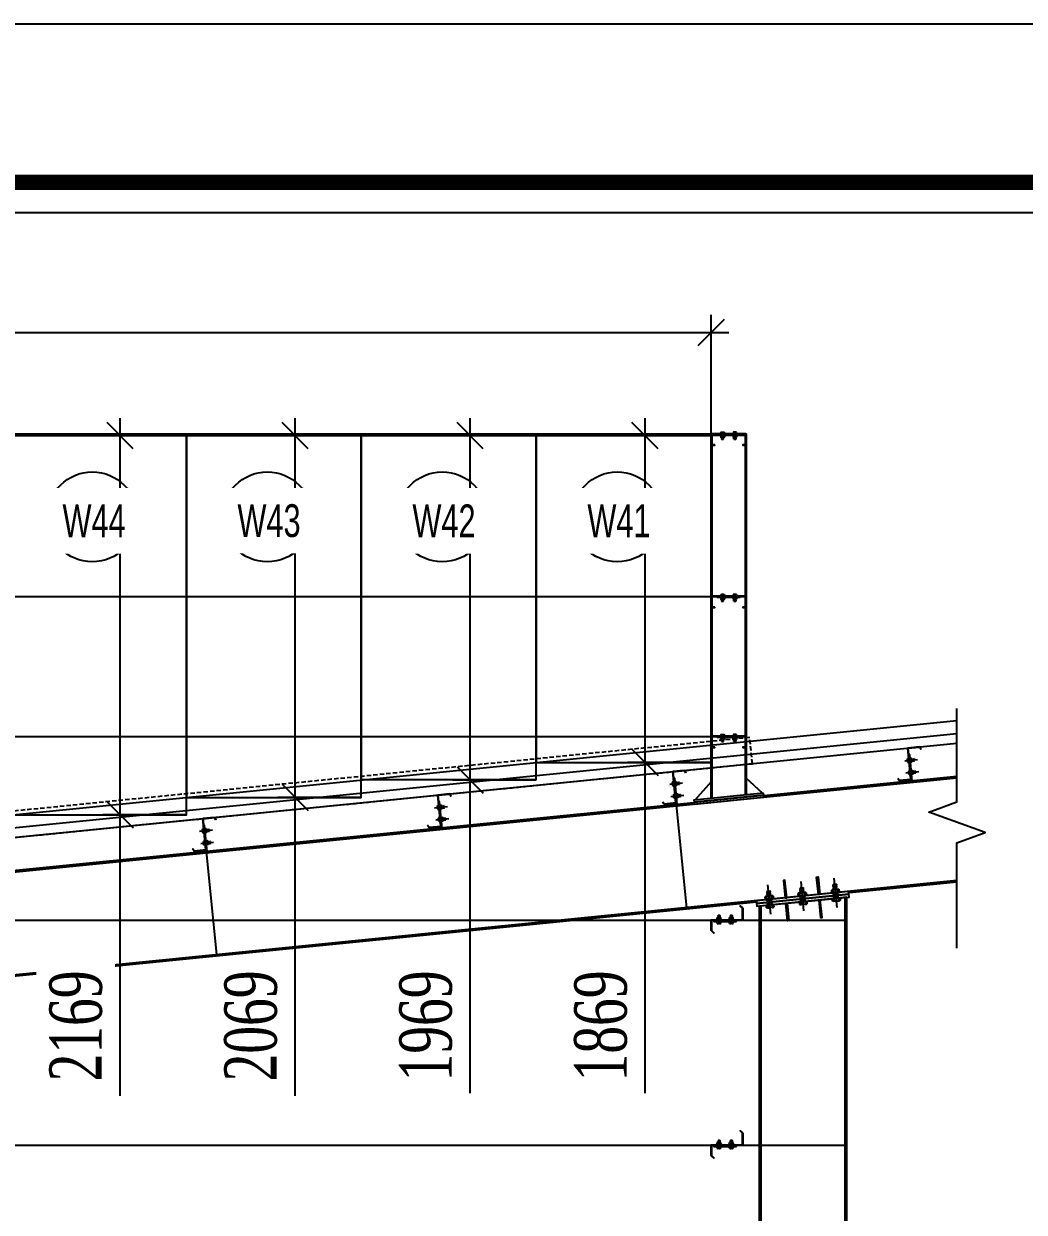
# Model space of a CAD drawing. Header units: inches. Extents: x 315041 to 662841, y -45540 to -35018.
# Drawn here: x 335204.7 to 335261.9, y -38344.7 to -38276.7 of the extents above; entities that cross this region are included whole.
import ezdxf

# ---------------------------------------------------------------- set-up
doc = ezdxf.new("R2010")
doc.units = ezdxf.units.IN
doc.header["$MEASUREMENT"] = 0
doc.linetypes.add('CENTER2', pattern=[28.575, 19.05, -3.175, 3.175, -3.175])
doc.linetypes.add('HIDDEN', pattern=[0.375, 0.25, -0.125])
for name, color, linetype in [('2', 2, 'Continuous'), ('251', 251, 'Continuous'), ('2NET-VE', 8, 'Continuous'), ('3', 3, 'Continuous'), ('5', 5, 'Continuous'), ('6', 6, 'Continuous'), ('7', 7, 'Continuous'), ('8', 8, 'Continuous'), ('9', 9, 'Continuous'), ('BAO KHUNG', 31, 'Continuous'), ('DIM', 8, 'Continuous'), ('flashing', 6, 'Continuous'), ('GIANG', 1, 'Continuous')]:
    doc.layers.add(name, color=color, linetype=linetype)
doc.styles.add('ST1', font='times.ttf', dxfattribs={"width": 0.7})
doc.styles.add('ST1H', font='vnshxh.shx', dxfattribs={"width": 0.7})
doc.dimstyles.new('100', dxfattribs={"dimtxt": 3, "dimasz": 1.5, "dimexe": 1, "dimexo": 0, "dimgap": 1, "dimtad": 1, "dimdec": 0, "dimlfac": 100, "dimzin": 0, "dimdsep": 46, "dimtxsty": 'ST1', "dimblk": 'OBLIQUE', "dimcen": 1, "dimdle": 1, "dimclrd": 8, "dimclre": 8, "dimclrt": 3, "dimadec": 0, "dimazin": 0, "dimtfac": 1, "dimtdec": 0, "dimtix": 1, "dimtmove": 1, "dimatfit": 3, "dimfxl": 0, "dimtfill": 1, "dimtolj": 1, "dimtzin": 0, "dimlwd": -1, "dimlwe": -1, "dimarcsym": 1})

# ---------------------------------------------------------------- blocks, each defined once
blk = doc.blocks.new('A$C75D82031')
at = {"layer": '2', "color": 157, "linetype": 'Continuous'}
blk.add_lwpolyline([(0, 420), (594, 420), (594, 0), (0, 0)], close=True, dxfattribs=at)
at = {"layer": '7', "color": 147, "linetype": 'Continuous'}
blk.add_lwpolyline([(12.331, 57.61), (581.669, 57.61), (581.669, 409.19), (12.331, 409.19)], close=True, dxfattribs=at)
at = {"layer": 'BAO KHUNG', "color": 167, "linetype": 'Continuous', "const_width": 0.871}
blk.add_lwpolyline([(10.588, 9.067), (583.412, 9.067), (583.412, 410.933), (10.588, 410.933)], close=True, dxfattribs=at)
blk = doc.blocks.new('_Oblique')
at = {"color": 0, "linetype": 'ByBlock', "lineweight": -2}
blk.add_line((-0.5, -0.5), (0.5, 0.5), dxfattribs=at)
blk = doc.blocks.new('*D1148')
at = {"color": 8, "linetype": 'Continuous', "transparency": 16777216}
for p, q in [((335144.027, -38300.276), (335144.027, -38293.366)), ((335244.027, -38300.276), (335244.027, -38293.366)), ((335143.027, -38294.366), (335245.027, -38294.366))]:
    blk.add_line(p, q, dxfattribs=at)
at = {"layer": 'Defpoints', "color": 0, "transparency": 16777216}
for p in [(335244.027, -38294.366), (335144.027, -38300.276), (335244.027, -38300.276)]:
    blk.add_point(p, dxfattribs=at)
at = {"color": 8, "transparency": 16777216, "xscale": 1.5, "yscale": 1.5, "zscale": 1.5, "rotation": 180}
blk.add_blockref('_Oblique', (335144.027, -38294.366), dxfattribs=at)
at = {"color": 8, "transparency": 16777216, "xscale": 1.5, "yscale": 1.5, "zscale": 1.5}
blk.add_blockref('_Oblique', (335244.027, -38294.366), dxfattribs=at)
at = {"color": 3, "transparency": 16777216, "insert": (335194.027, -38291.84), "char_height": 3, "attachment_point": 5, "style": 'ST1', "bg_fill": 3, "box_fill_scale": 1.25, "bg_fill_color": 256, "bg_fill_true_color": 13158600, "bg_fill_transparency": 0}
blk.add_mtext('\\A1;10000', dxfattribs=at)
blk = doc.blocks.new('*U161')
at = {"color": 9, "const_width": 22}
blk.add_lwpolyline([(0, 0), (26.7, 0)], dxfattribs=at)
at = {"layer": '2NET-VE', "color": 8, "linetype": 'Continuous', "ltscale": 0.5}
for p, q in [((0, 10.4), (26.7, 10.4)), ((43.5, 9.2), (43.4, 9.2)), ((0, -10.4), (26.7, -10.4)), ((43.5, -9.2), (43.5, -9.2))]:
    blk.add_line(p, q, dxfattribs=at)
at = {"layer": '7', "color": 8, "linetype": 'Continuous'}
for p, q in [((42.2, 8), (43.7, 9.6)), ((42.8, -8), (44.6, 8)), ((43.7, 9.6), (44.6, 8)), ((44.6, 8), (46.2, 9.6)), ((45.2, -8), (47.1, 8)), ((46.2, 9.6), (47.1, 8)), ((47.1, 8), (48.6, 9.6)), ((47.6, -8), (49.5, 8)), ((48.6, 9.6), (49.5, 8)), ((49.5, 8), (51, 9.6)), ((50, -8), (51.9, 8)), ((51, 9.6), (51.9, 8)), ((51.9, 8), (53.4, 9.6)), ((52.4, -8), (54.3, 8)), ((52.4, -8), (54.3, 8)), ((53.4, 9.6), (54.3, 8)), ((54.3, 8), (55.8, 9.6)), ((54.8, -8), (56.7, 8)), ((55.8, 9.6), (56.7, 8)), ((56.7, 8), (58.2, 9.6)), ((57.3, -8), (59.1, 8)), ((57.3, -8), (59.1, 8)), ((57.3, -8), (59.1, 8)), ((58.2, 9.6), (59.1, 8)), ((59.1, 8), (60.7, 9.6)), ((59.7, -8), (61.5, 8)), ((60.7, 9.6), (61.5, 8)), ((67.2, 8), (61.5, 8)), ((67.2, 8), (67.2, -8)), ((42.5, -8), (41.9, -8)), ((42.8, -8), (42.2, -8)), ((42.8, -8), (43.7, -9.6)), ((43.7, -9.6), (45.2, -8)), ((45.2, -8), (46.1, -9.6)), ((46.1, -9.6), (47.6, -8)), ((47.6, -8), (48.5, -9.6)), ((48.5, -9.6), (50, -8)), ((50, -8), (50.9, -9.6)), ((50.9, -9.6), (52.4, -8)), ((52.4, -8), (53.3, -9.6)), ((53.3, -9.6), (54.8, -8)), ((54.8, -8), (55.7, -9.6)), ((55.7, -9.6), (57.3, -8)), ((57.3, -8), (58.2, -9.6)), ((58.2, -9.6), (59.7, -8)), ((59.7, -8), (67.2, -8))]:
    blk.add_line(p, q, dxfattribs=at)
at = {"layer": '8', "color": 8, "linetype": 'Continuous', "ltscale": 10}
blk.add_line((-43.5, 0), (96.7, 0), dxfattribs=at)
at = {"layer": '8', "color": 8, "linetype": 'Continuous'}
for p, q in [((-12.8, 11), (-12.8, 14.8)), ((-12.8, -14.8), (-12.8, 14.8)), ((-1.2, 18.7), (-11.6, 18.7)), ((-1.7, 11), (-11.1, 11)), ((0, 11), (0, 14.8)), ((0, -14.8), (0, 14.8)), ((26.7, -21.9), (26.7, 21.9)), ((26.7, 21.9), (29.1, 21.9)), ((29.1, -21.9), (29.1, 21.9)), ((29.1, 11), (29.1, 14.8)), ((29.1, -14.8), (29.1, 14.8)), ((30.3, 18.7), (40.8, 18.7)), ((30.8, 11), (40.2, 11)), ((41.9, 11), (41.9, 14.8)), ((41.9, -14.8), (41.9, 14.8)), ((-12.8, -11), (-12.8, -14.8)), ((-11.6, -18.7), (-1.2, -18.7)), ((-1.7, -11), (-11.1, -11)), ((0, -11), (0, -14.8)), ((26.7, -21.9), (29.1, -21.9)), ((29.1, -11), (29.1, -14.8)), ((40.8, -18.7), (30.3, -18.7)), ((30.8, -11), (40.2, -11)), ((41.9, -11), (41.9, -14.8))]:
    blk.add_line(p, q, dxfattribs=at)
for centre, radius, start, end in [((-5.8, 14.8), 6.98, 146.602, 180), ((-7.7, 14.8), 5.12, 180, 228.5476), ((-7.7, 7.1), 5.12, 131.4524, 180), ((-5.1, 14.8), 5.12, 311.4524, 0), ((-5.1, 7.1), 5.12, 0, 48.5476), ((-7, 14.8), 6.98, 0, 33.398), ((36.1, 14.8), 6.98, 146.602, 180), ((34.2, 14.8), 5.12, 180, 228.5476), ((34.2, 7.1), 5.12, 131.4524, 180), ((36.8, 14.8), 5.12, 311.4524, 0), ((36.8, 7.1), 5.12, 0, 48.5476), ((34.9, 14.8), 6.98, 0, 33.398), ((-7.7, -7.1), 5.12, 180, 228.5476), ((-7.7, -14.8), 5.12, 131.4524, 180), ((-5.8, -14.8), 6.98, 180, 213.398), ((-5.1, -7.1), 5.12, 311.4524, 0), ((-5.1, -14.8), 5.12, 0, 48.5476), ((-7, -14.8), 6.98, 326.602, 0), ((34.2, -7.1), 5.12, 180, 228.5476), ((34.2, -14.8), 5.12, 131.4524, 180), ((36.1, -14.8), 6.98, 180, 213.398), ((36.8, -7.1), 5.12, 311.4524, 0), ((36.8, -14.8), 5.12, 0, 48.5476), ((34.9, -14.8), 6.98, 326.602, 0)]:
    blk.add_arc(centre, radius, start, end, dxfattribs=at)
blk = doc.blocks.new('*U132')
at = {"layer": '251'}
h = blk.add_hatch(color=256, dxfattribs=at)
h.paths.add_polyline_path([(-0.053, -0.04), (-0.053, -0.043, -0.192582), (-0.048, -0.029, -0.192582), (-0.053, -0.014)])
h.paths.add_polyline_path([(-0.053, 0.014, -0.192582), (-0.048, 0.029, -0.192582), (-0.053, 0.043)])
h = blk.add_hatch(color=256, dxfattribs=at)
h.paths.add_polyline_path([(0.056, -0.04), (0.056, -0.043, -0.192582), (0.062, -0.029, -0.192582), (0.056, -0.014)])
h.paths.add_polyline_path([(0.056, 0.014, -0.192582), (0.062, 0.029, -0.192582), (0.056, 0.043)])
at = {"layer": '5', "linetype": 'CENTER2', "ltscale": 0.2}
blk.add_line((-0.077, 0), (0.194, 0), dxfattribs=at)
at = {"layer": '8'}
for p, q in [((-0.053, 0.04), (-0.053, -0.04)), ((-0.048, 0.058), (-0.006, 0.058)), ((-0.048, 0.029), (-0.006, 0.029)), ((0, 0.043), (0, -0.043)), ((0.044, 0.033), (0, 0.033)), ((0.044, -0.066), (0.044, 0.066)), ((0.044, 0.066), (0.056, 0.066)), ((0.056, -0.066), (0.056, 0.066)), ((0.056, 0.04), (0.056, -0.04)), ((0.062, 0.058), (0.103, 0.058)), ((0.062, 0.029), (0.103, 0.029)), ((0.109, 0.043), (0.109, -0.043)), ((0.117, 0.033), (0.109, 0.033)), ((0.121, 0.027), (0.117, 0.033)), ((0.117, 0.033), (0.117, -0.017)), ((0.117, -0.017), (0.121, 0.027)), ((0.127, 0.033), (0.121, 0.027)), ((0.131, 0.027), (0.127, 0.033)), ((0.164, 0.03), (0.161, 0.027)), ((0.169, 0.027), (0.164, 0.03)), ((0.166, -0.027), (0.167, 0)), ((0.169, 0), (0.167, 0)), ((0.167, 0), (0.169, 0)), ((0.169, 0.027), (0.169, -0.027)), ((-0.048, -0.029), (-0.006, -0.029)), ((-0.048, -0.029), (-0.006, -0.029)), ((-0.048, -0.058), (-0.006, -0.058)), ((0.044, -0.033), (0, -0.033)), ((0.044, -0.066), (0.056, -0.066)), ((0.062, -0.029), (0.103, -0.029)), ((0.062, -0.029), (0.103, -0.029)), ((0.062, -0.058), (0.103, -0.058)), ((0.12, -0.033), (0.109, -0.033)), ((0.126, -0.027), (0.12, -0.033)), ((0.16, -0.033), (0.156, -0.027)), ((0.166, -0.027), (0.16, -0.033)), ((0.166, -0.027), (0.169, -0.027))]:
    blk.add_line(p, q, dxfattribs=at)
for points in [[(0.136, -0.027), (0.13, -0.033), (0.126, -0.027), (0.131, 0.027), (0.137, 0.033), (0.141, 0.027)], [(0.146, -0.027), (0.14, -0.033), (0.136, -0.027), (0.141, 0.027), (0.147, 0.033), (0.151, 0.027)], [(0.156, -0.027), (0.15, -0.033), (0.146, -0.027), (0.151, 0.027), (0.157, 0.033), (0.161, 0.027)]]:
    blk.add_lwpolyline(points, close=True, dxfattribs=at)
for centre, start, end in [((-0.032, 0.043), 136.3972, 223.6028), ((-0.032, 0.014), 136.3972, 180), ((-0.021, 0.043), 316.3972, 43.6028), ((-0.021, 0.014), 0, 43.6028), ((0.077, 0.043), 136.3972, 223.6028), ((0.077, 0.014), 136.3972, 180), ((0.088, 0.043), 316.3972, 43.6028), ((0.088, 0.014), 0, 43.6028), ((-0.032, -0.014), 180, 223.6028), ((-0.032, -0.043), 136.3972, 223.6028), ((-0.021, -0.014), 316.3972, 0), ((-0.021, -0.043), 316.3972, 43.6028), ((0.077, -0.014), 180, 223.6028), ((0.077, -0.043), 136.3972, 223.6028), ((0.088, -0.014), 316.3972, 0), ((0.088, -0.043), 316.3972, 43.6028)]:
    blk.add_arc(centre, 0.0209, start, end, dxfattribs=at)
blk = doc.blocks.new('A$C2426415A')
at = {"layer": '2'}
h = blk.add_hatch(dxfattribs=at)
h.set_pattern_fill('ANSI31', color=256, scale=0.125, angle=-90, style=0)
h.set_pattern_definition([(315, (3303.044389, 11524.564393), (0.011048543456, 0.011048543456), [])])
h.paths.add_polyline_path([(1.5, 1.185), (1.5, 0.619), (0.016, 0.619), (0.016, 0.124), (0.129, 0.011), (0.118, 0), (0, 0.118), (0, 0.635), (1.484, 0.635), (1.484, 1.179), (1.371, 1.292), (1.382, 1.303)])
at = {"layer": '251'}
h = blk.add_hatch(color=256, dxfattribs=at)
h.paths.add_polyline_path([(0.314, 0.668), (0.31, 0.668, 0.192582), (0.332, 0.676, 0.192582), (0.353, 0.668)])
h.paths.add_polyline_path([(0.397, 0.668, 0.192582), (0.418, 0.676, 0.192582), (0.44, 0.668)])
h = blk.add_hatch(color=256, dxfattribs=at)
h.paths.add_polyline_path([(0.898, 0.668), (0.893, 0.668, 0.192582), (0.915, 0.676, 0.192582), (0.937, 0.668)])
h.paths.add_polyline_path([(0.98, 0.668, 0.192582), (1.002, 0.676, 0.192582), (1.023, 0.668)])
h = blk.add_hatch(color=256, dxfattribs=at)
h.paths.add_polyline_path([(0.314, 0.455), (0.31, 0.455, 0.192582), (0.332, 0.464, 0.192582), (0.353, 0.455)])
h.paths.add_polyline_path([(0.397, 0.455, 0.192582), (0.418, 0.464, 0.192582), (0.44, 0.455)])
h = blk.add_hatch(color=256, dxfattribs=at)
h.paths.add_polyline_path([(0.898, 0.455), (0.893, 0.455, 0.192582), (0.915, 0.464, 0.192582), (0.937, 0.455)])
h.paths.add_polyline_path([(0.98, 0.455, 0.192582), (1.002, 0.464, 0.192582), (1.023, 0.455)])
at = {"layer": '9', "linetype": 'Continuous'}
h = blk.add_hatch(dxfattribs=at)
h.set_pattern_fill('ANSI31', color=250, scale=0.25, angle=-90, style=0)
h.set_pattern_definition([(315, (3302.900186, 11527.014998), (0.02209708691, 0.02209708691), [])])
h.paths.add_polyline_path([(1.208, 0.552), (1.208, 0.619), (0.125, 0.619), (0.125, 0.552)])
at = {"layer": '2'}
blk.add_lwpolyline([(1.5, 1.185), (1.5, 0.619), (0.016, 0.619), (0.016, 0.124), (0.129, 0.011), (0.118, 0), (0, 0.118), (0, 0.635), (1.484, 0.635), (1.484, 1.179), (1.371, 1.292), (1.382, 1.303)], close=True, dxfattribs=at)
at = {"layer": '5', "linetype": 'CENTER2', "ltscale": 0.2}
for p, q in [((0.375, 0.436), (0.375, 0.859)), ((0.958, 0.436), (0.958, 0.859))]:
    blk.add_line(p, q, dxfattribs=at)
at = {"layer": '6'}
blk.add_lwpolyline([(1.208, 0.552), (1.208, 0.619), (0.125, 0.619), (0.125, 0.552), (1.208, 0.552)], dxfattribs=at)
at = {"layer": '8'}
for p, q in [((0.288, 0.676), (0.288, 0.739)), ((0.44, 0.748), (0.31, 0.748)), ((0.436, 0.668), (0.314, 0.668)), ((0.335, 0.832), (0.325, 0.824)), ((0.325, 0.824), (0.335, 0.817)), ((0.335, 0.772), (0.325, 0.764)), ((0.325, 0.764), (0.325, 0.748)), ((0.325, 0.635), (0.325, 0.552)), ((0.332, 0.676), (0.332, 0.739)), ((0.332, 0.676), (0.332, 0.739)), ((0.415, 0.837), (0.335, 0.837)), ((0.335, 0.832), (0.335, 0.837)), ((0.335, 0.832), (0.375, 0.835)), ((0.35, 0.759), (0.415, 0.765)), ((0.425, 0.759), (0.35, 0.759)), ((0.375, 0.837), (0.375, 0.835)), ((0.375, 0.835), (0.375, 0.837)), ((0.415, 0.837), (0.42, 0.83)), ((0.42, 0.83), (0.415, 0.825)), ((0.415, 0.78), (0.425, 0.774)), ((0.425, 0.774), (0.415, 0.765)), ((0.415, 0.765), (0.425, 0.759)), ((0.418, 0.676), (0.418, 0.739)), ((0.425, 0.759), (0.425, 0.748)), ((0.425, 0.635), (0.425, 0.552)), ((0.462, 0.676), (0.462, 0.739)), ((0.872, 0.676), (0.872, 0.739)), ((1.023, 0.748), (0.893, 0.748)), ((1.019, 0.668), (0.898, 0.668)), ((0.918, 0.832), (0.908, 0.824)), ((0.908, 0.824), (0.918, 0.817)), ((0.918, 0.772), (0.908, 0.764)), ((0.908, 0.764), (0.908, 0.748)), ((0.908, 0.635), (0.908, 0.552)), ((0.915, 0.676), (0.915, 0.739)), ((0.915, 0.676), (0.915, 0.739)), ((0.998, 0.837), (0.918, 0.837)), ((0.918, 0.832), (0.918, 0.837)), ((0.918, 0.832), (0.958, 0.835)), ((0.933, 0.759), (0.998, 0.765)), ((1.008, 0.759), (0.933, 0.759)), ((0.958, 0.837), (0.958, 0.835)), ((0.958, 0.835), (0.958, 0.837)), ((0.998, 0.837), (1.003, 0.83)), ((1.003, 0.83), (0.998, 0.825)), ((0.998, 0.78), (1.008, 0.774)), ((1.008, 0.774), (0.998, 0.765)), ((0.998, 0.765), (1.008, 0.759)), ((1.002, 0.676), (1.002, 0.739)), ((1.008, 0.759), (1.008, 0.748)), ((1.008, 0.635), (1.008, 0.552)), ((1.045, 0.676), (1.045, 0.739)), ((0.288, 0.464), (0.288, 0.526)), ((0.44, 0.535), (0.31, 0.535)), ((0.436, 0.552), (0.314, 0.552)), ((0.436, 0.455), (0.314, 0.455)), ((0.332, 0.464), (0.332, 0.526)), ((0.332, 0.464), (0.332, 0.526)), ((0.418, 0.464), (0.418, 0.526)), ((0.462, 0.464), (0.462, 0.526)), ((0.872, 0.464), (0.872, 0.526)), ((1.023, 0.535), (0.893, 0.535)), ((1.019, 0.552), (0.898, 0.552)), ((1.019, 0.455), (0.898, 0.455)), ((0.915, 0.464), (0.915, 0.526)), ((0.915, 0.464), (0.915, 0.526)), ((1.002, 0.464), (1.002, 0.526)), ((1.045, 0.464), (1.045, 0.526))]:
    blk.add_line(p, q, dxfattribs=at)
for points in [[(0.275, 0.65), (0.275, 0.668), (0.475, 0.668), (0.475, 0.65)], [(0.335, 0.817), (0.325, 0.809), (0.335, 0.802), (0.415, 0.81), (0.425, 0.819), (0.415, 0.825)], [(0.335, 0.802), (0.325, 0.794), (0.335, 0.787), (0.415, 0.795), (0.425, 0.804), (0.415, 0.81)], [(0.335, 0.787), (0.325, 0.779), (0.335, 0.772), (0.415, 0.78), (0.425, 0.789), (0.415, 0.795)], [(0.859, 0.65), (0.859, 0.668), (1.058, 0.668), (1.058, 0.65)], [(0.918, 0.817), (0.908, 0.809), (0.918, 0.802), (0.998, 0.81), (1.008, 0.819), (0.998, 0.825)], [(0.918, 0.802), (0.908, 0.794), (0.918, 0.787), (0.998, 0.795), (1.008, 0.804), (0.998, 0.81)], [(0.918, 0.787), (0.908, 0.779), (0.918, 0.772), (0.998, 0.78), (1.008, 0.789), (0.998, 0.795)], [(0.275, 0.535), (0.275, 0.552), (0.475, 0.552), (0.475, 0.535)], [(0.859, 0.535), (0.859, 0.552), (1.058, 0.552), (1.058, 0.535)]]:
    blk.add_lwpolyline(points, close=True, dxfattribs=at)
for centre, start, end in [((0.31, 0.716), 46.3972, 133.6028), ((0.31, 0.699), 226.3972, 313.6028), ((0.353, 0.716), 90, 133.6028), ((0.353, 0.699), 226.3972, 270), ((0.397, 0.716), 46.3972, 90), ((0.397, 0.699), 270, 313.6028), ((0.44, 0.716), 46.3972, 133.6028), ((0.44, 0.699), 226.3972, 313.6028), ((0.893, 0.716), 46.3972, 133.6028), ((0.893, 0.699), 226.3972, 313.6028), ((0.937, 0.716), 90, 133.6028), ((0.937, 0.699), 226.3972, 270), ((0.98, 0.716), 46.3972, 90), ((0.98, 0.699), 270, 313.6028), ((1.023, 0.716), 46.3972, 133.6028), ((1.023, 0.699), 226.3972, 313.6028), ((0.31, 0.503), 46.3972, 133.6028), ((0.31, 0.486), 226.3972, 313.6028), ((0.353, 0.503), 90, 133.6028), ((0.353, 0.486), 226.3972, 270), ((0.397, 0.503), 46.3972, 90), ((0.397, 0.486), 270, 313.6028), ((0.44, 0.503), 46.3972, 133.6028), ((0.44, 0.486), 226.3972, 313.6028), ((0.893, 0.503), 46.3972, 133.6028), ((0.893, 0.486), 226.3972, 313.6028), ((0.937, 0.503), 90, 133.6028), ((0.937, 0.486), 226.3972, 270), ((0.98, 0.503), 46.3972, 90), ((0.98, 0.486), 270, 313.6028), ((1.023, 0.503), 46.3972, 133.6028), ((1.023, 0.486), 226.3972, 313.6028)]:
    blk.add_arc(centre, 0.0314, start, end, dxfattribs=at)
blk = doc.blocks.new('*U235')
at = {"layer": '2NET-VE', "ltscale": 0.5}
for p, q in [((0, 8.3), (9.5, 8.3)), ((22.9, 7.4), (22.9, 7.4)), ((0, -8.3), (9.5, -8.3)), ((22.9, -7.4), (22.9, -7.4))]:
    blk.add_line(p, q, dxfattribs=at)
at = {"layer": '7', "linetype": 'Continuous'}
for p, q in [((21.9, 6.4), (23.1, 7.7)), ((22.3, -6.4), (23.8, 6.4)), ((23.1, 7.7), (23.8, 6.4)), ((23.8, 6.4), (25.1, 7.7)), ((24.3, -6.4), (25.8, 6.4)), ((25.1, 7.7), (25.8, 6.4)), ((25.8, 6.4), (27, 7.7)), ((26.2, -6.4), (27.7, 6.4)), ((27, 7.7), (27.7, 6.4)), ((27.7, 6.4), (28.9, 7.7)), ((28.1, -6.4), (29.6, 6.4)), ((28.9, 7.7), (29.6, 6.4)), ((29.6, 6.4), (30.9, 7.7)), ((30.1, -6.4), (31.6, 6.4)), ((30.1, -6.4), (31.6, 6.4)), ((30.9, 7.7), (31.6, 6.4)), ((31.6, 6.4), (32.8, 7.7)), ((32, -6.4), (33.5, 6.4)), ((32.8, 7.7), (33.5, 6.4)), ((33.5, 6.4), (34.7, 7.7)), ((33.9, -6.4), (35.4, 6.4)), ((33.9, -6.4), (35.4, 6.4)), ((33.9, -6.4), (35.4, 6.4)), ((34.7, 7.7), (35.4, 6.4)), ((35.4, 6.4), (36.7, 7.7)), ((35.9, -6.4), (37.4, 6.4)), ((36.7, 7.7), (37.4, 6.4)), ((41.9, 6.4), (37.4, 6.4)), ((41.9, 6.4), (41.9, -6.4)), ((22.1, -6.4), (21.7, -6.4)), ((22.3, -6.4), (21.9, -6.4)), ((22.3, -6.4), (23.1, -7.7)), ((23.1, -7.7), (24.3, -6.4)), ((24.3, -6.4), (25, -7.7)), ((25, -7.7), (26.2, -6.4)), ((26.2, -6.4), (26.9, -7.7)), ((26.9, -7.7), (28.1, -6.4)), ((28.1, -6.4), (28.9, -7.7)), ((28.9, -7.7), (30.1, -6.4)), ((30.1, -6.4), (30.8, -7.7)), ((30.8, -7.7), (32, -6.4)), ((32, -6.4), (32.7, -7.7)), ((32.7, -7.7), (33.9, -6.4)), ((33.9, -6.4), (34.7, -7.7)), ((34.7, -7.7), (35.9, -6.4)), ((35.9, -6.4), (41.9, -6.4))]:
    blk.add_line(p, q, dxfattribs=at)
at = {"layer": '8', "linetype": 'Continuous'}
for p, q in [((-10.2, 8.8), (-10.2, 11.9)), ((-10.2, -11.9), (-10.2, 11.9)), ((-0.9, 14.9), (-9.3, 14.9)), ((-1.4, 8.8), (-8.9, 8.8)), ((0, 8.8), (0, 11.9)), ((0, -11.9), (0, 11.9)), ((9.5, -17.6), (9.5, 17.6)), ((9.5, 17.6), (11.4, 17.6)), ((11.4, -17.6), (11.4, 17.6)), ((11.4, 8.8), (11.4, 11.9)), ((11.4, -11.9), (11.4, 11.9)), ((12.3, 14.9), (20.7, 14.9)), ((12.8, 8.8), (20.3, 8.8)), ((21.7, 8.8), (21.7, 11.9)), ((21.7, -11.9), (21.7, 11.9)), ((-10.2, -8.8), (-10.2, -11.9)), ((-9.3, -14.9), (-0.9, -14.9)), ((-1.4, -8.8), (-8.9, -8.8)), ((0, -8.8), (0, -11.9)), ((9.5, -17.6), (11.4, -17.6)), ((11.4, -8.8), (11.4, -11.9)), ((20.7, -14.9), (12.3, -14.9)), ((12.8, -8.8), (20.3, -8.8)), ((21.7, -8.8), (21.7, -11.9))]:
    blk.add_line(p, q, dxfattribs=at)
at = {"layer": '8', "ltscale": 10}
blk.add_line((-32.8, 0), (65.5, 0), dxfattribs=at)
at = {"layer": '8', "linetype": 'Continuous'}
for centre, radius, start, end in [((-4.7, 11.9), 5.58, 146.602, 180), ((-6.1, 11.9), 4.1, 180, 228.54763), ((-6.1, 5.7), 4.1, 131.45237, 180), ((-4.1, 11.9), 4.1, 311.45237, 0), ((-4.1, 5.7), 4.1, 0, 48.54763), ((-5.6, 11.9), 5.58, 0, 33.398), ((17, 11.9), 5.58, 146.602, 180), ((15.5, 11.9), 4.1, 180, 228.54763), ((15.5, 5.7), 4.1, 131.45237, 180), ((17.6, 11.9), 4.1, 311.45237, 0), ((17.6, 5.7), 4.1, 0, 48.54763), ((16.1, 11.9), 5.58, 0, 33.398), ((-6.1, -5.7), 4.1, 180, 228.54763), ((-6.1, -11.9), 4.1, 131.45237, 180), ((-4.7, -11.9), 5.58, 180, 213.398), ((-4.1, -5.7), 4.1, 311.45237, 0), ((-4.1, -11.9), 4.1, 0, 48.54763), ((-5.6, -11.9), 5.58, 326.602, 0), ((15.5, -5.7), 4.1, 180, 228.54763), ((15.5, -11.9), 4.1, 131.45237, 180), ((17, -11.9), 5.58, 180, 213.398), ((17.6, -5.7), 4.1, 311.45237, 0), ((17.6, -11.9), 4.1, 0, 48.54763), ((16.1, -11.9), 5.58, 326.602, 0)]:
    blk.add_arc(centre, radius, start, end, dxfattribs=at)
blk = doc.blocks.new('*U234')
at = {"layer": '2NET-VE', "ltscale": 0.5}
for p, q in [((0, 8.3), (9.5, 8.3)), ((22.9, 7.4), (22.9, 7.4)), ((0, -8.3), (9.5, -8.3)), ((22.9, -7.4), (22.9, -7.4))]:
    blk.add_line(p, q, dxfattribs=at)
at = {"layer": '7', "linetype": 'Continuous'}
for p, q in [((21.9, 6.4), (23.1, 7.7)), ((22.3, -6.4), (23.8, 6.4)), ((23.1, 7.7), (23.8, 6.4)), ((23.8, 6.4), (25.1, 7.7)), ((24.3, -6.4), (25.8, 6.4)), ((25.1, 7.7), (25.8, 6.4)), ((25.8, 6.4), (27, 7.7)), ((26.2, -6.4), (27.7, 6.4)), ((27, 7.7), (27.7, 6.4)), ((27.7, 6.4), (28.9, 7.7)), ((28.1, -6.4), (29.6, 6.4)), ((28.9, 7.7), (29.6, 6.4)), ((29.6, 6.4), (30.9, 7.7)), ((30.1, -6.4), (31.6, 6.4)), ((30.1, -6.4), (31.6, 6.4)), ((30.9, 7.7), (31.6, 6.4)), ((31.6, 6.4), (32.8, 7.7)), ((32, -6.4), (33.5, 6.4)), ((32.8, 7.7), (33.5, 6.4)), ((33.5, 6.4), (34.7, 7.7)), ((33.9, -6.4), (35.4, 6.4)), ((33.9, -6.4), (35.4, 6.4)), ((33.9, -6.4), (35.4, 6.4)), ((34.7, 7.7), (35.4, 6.4)), ((35.4, 6.4), (36.7, 7.7)), ((35.9, -6.4), (37.4, 6.4)), ((36.7, 7.7), (37.4, 6.4)), ((41.9, 6.4), (37.4, 6.4)), ((41.9, 6.4), (41.9, -6.4)), ((22.1, -6.4), (21.7, -6.4)), ((22.3, -6.4), (21.9, -6.4)), ((22.3, -6.4), (23.1, -7.7)), ((23.1, -7.7), (24.3, -6.4)), ((24.3, -6.4), (25, -7.7)), ((25, -7.7), (26.2, -6.4)), ((26.2, -6.4), (26.9, -7.7)), ((26.9, -7.7), (28.1, -6.4)), ((28.1, -6.4), (28.9, -7.7)), ((28.9, -7.7), (30.1, -6.4)), ((30.1, -6.4), (30.8, -7.7)), ((30.8, -7.7), (32, -6.4)), ((32, -6.4), (32.7, -7.7)), ((32.7, -7.7), (33.9, -6.4)), ((33.9, -6.4), (34.7, -7.7)), ((34.7, -7.7), (35.9, -6.4)), ((35.9, -6.4), (41.9, -6.4))]:
    blk.add_line(p, q, dxfattribs=at)
at = {"layer": '8', "linetype": 'Continuous'}
for p, q in [((-10.2, 8.8), (-10.2, 11.9)), ((-10.2, -11.9), (-10.2, 11.9)), ((-0.9, 14.9), (-9.3, 14.9)), ((-1.4, 8.8), (-8.9, 8.8)), ((0, 8.8), (0, 11.9)), ((0, -11.9), (0, 11.9)), ((9.5, -17.6), (9.5, 17.6)), ((9.5, 17.6), (11.4, 17.6)), ((11.4, -17.6), (11.4, 17.6)), ((11.4, 8.8), (11.4, 11.9)), ((11.4, -11.9), (11.4, 11.9)), ((12.3, 14.9), (20.7, 14.9)), ((12.8, 8.8), (20.3, 8.8)), ((21.7, 8.8), (21.7, 11.9)), ((21.7, -11.9), (21.7, 11.9)), ((-10.2, -8.8), (-10.2, -11.9)), ((-9.3, -14.9), (-0.9, -14.9)), ((-1.4, -8.8), (-8.9, -8.8)), ((0, -8.8), (0, -11.9)), ((9.5, -17.6), (11.4, -17.6)), ((11.4, -8.8), (11.4, -11.9)), ((20.7, -14.9), (12.3, -14.9)), ((12.8, -8.8), (20.3, -8.8)), ((21.7, -8.8), (21.7, -11.9))]:
    blk.add_line(p, q, dxfattribs=at)
at = {"layer": '8', "ltscale": 10}
blk.add_line((-32.8, 0), (65.5, 0), dxfattribs=at)
at = {"layer": '8', "linetype": 'Continuous'}
for centre, radius, start, end in [((-4.7, 11.9), 5.58, 146.602, 180), ((-6.1, 11.9), 4.1, 180, 228.54763), ((-6.1, 5.7), 4.1, 131.45237, 180), ((-4.1, 11.9), 4.1, 311.45237, 0), ((-4.1, 5.7), 4.1, 0, 48.54763), ((-5.6, 11.9), 5.58, 0, 33.398), ((17, 11.9), 5.58, 146.602, 180), ((15.5, 11.9), 4.1, 180, 228.54763), ((15.5, 5.7), 4.1, 131.45237, 180), ((17.6, 11.9), 4.1, 311.45237, 0), ((17.6, 5.7), 4.1, 0, 48.54763), ((16.1, 11.9), 5.58, 0, 33.398), ((-6.1, -5.7), 4.1, 180, 228.54763), ((-6.1, -11.9), 4.1, 131.45237, 180), ((-4.7, -11.9), 5.58, 180, 213.398), ((-4.1, -5.7), 4.1, 311.45237, 0), ((-4.1, -11.9), 4.1, 0, 48.54763), ((-5.6, -11.9), 5.58, 326.602, 0), ((15.5, -5.7), 4.1, 180, 228.54763), ((15.5, -11.9), 4.1, 131.45237, 180), ((17, -11.9), 5.58, 180, 213.398), ((17.6, -5.7), 4.1, 311.45237, 0), ((17.6, -11.9), 4.1, 0, 48.54763), ((16.1, -11.9), 5.58, 326.602, 0)]:
    blk.add_arc(centre, radius, start, end, dxfattribs=at)
blk = doc.blocks.new('XM150')
at = {"layer": '2', "ltscale": 0.015}
for p, q in [((68.9, 180), (0.9, 180)), ((0.9, 1.1), (0.9, 180)), ((2, 178.9), (2, 0)), ((2, 178.9), (68.3, 178.9)), ((75.4, 166.5), (68.3, 178.9)), ((68.9, 180), (76.4, 167)), ((76.4, 167), (75.4, 166.5)), ((-73.5, 13), (-72.5, 13.5)), ((-66, 0), (-73.5, 13)), ((-72.5, 13.5), (-65.4, 1.1)), ((2, 0), (-66, 0)), ((-65.4, 1.1), (0.9, 1.1))]:
    blk.add_line(p, q, dxfattribs=at)
at = {"layer": '5'}
blk.add_lwpolyline([(8, -10), (8, 140), (2, 140), (2, -10), (8, -10)], close=True, dxfattribs=at)
at = {"layer": 'GIANG', "xscale": 0.7499999999999999, "yscale": 0.7499999999999999, "zscale": 0.7499999999999999}
for name, p in [('*U235', (0.9, 110)), ('*U234', (0.9, 40))]:
    blk.add_blockref(name, p, dxfattribs=at)
blk = doc.blocks.new('*U951')
at = {"layer": '2', "xscale": 0.008333333333333335, "yscale": 0.008333333333333335, "zscale": 0.008333333333333335, "rotation": 5.710593137616317}
blk.add_blockref('XM150', (0.083, -0.704), dxfattribs=at)
blk = doc.blocks.new('*D1179')
at = {"color": 8, "linetype": 'Continuous', "transparency": 16777216}
for p, q in [((335240.246, -38319.961), (335240.246, -38299.276)), ((335244.027, -38300.276), (335239.246, -38300.276)), ((335244.027, -38318.961), (335239.246, -38318.961)), ((335240.246, -38337.882), (335240.246, -38318.961))]:
    blk.add_line(p, q, dxfattribs=at)
at = {"layer": 'Defpoints', "color": 0, "transparency": 16777216}
for p in [(335240.246, -38300.276), (335244.027, -38300.276), (335244.027, -38318.961)]:
    blk.add_point(p, dxfattribs=at)
at = {"color": 8, "transparency": 16777216, "xscale": 1.5, "yscale": 1.5, "zscale": 1.5}
for p, rotation in [((335240.246, -38300.276), 90), ((335240.246, -38318.961), 270)]:
    blk.add_blockref('_Oblique', p, dxfattribs=dict(at, rotation=rotation))
at = {"color": 5, "transparency": 16777216, "insert": (335237.716, -38334.03), "char_height": 3, "attachment_point": 5, "rotation": 90, "style": 'ST1', "bg_fill": 3, "box_fill_scale": 1.25, "bg_fill_color": 256, "bg_fill_true_color": 13158600, "bg_fill_transparency": 1}
blk.add_mtext('\\A1;1869', dxfattribs=at)
blk = doc.blocks.new('*D1180')
at = {"color": 8, "linetype": 'Continuous', "transparency": 16777216}
for p, q in [((335230.246, -38320.971), (335230.246, -38299.276)), ((335234.027, -38300.276), (335229.246, -38300.276)), ((335234.027, -38319.971), (335229.246, -38319.971)), ((335230.246, -38337.882), (335230.246, -38319.971))]:
    blk.add_line(p, q, dxfattribs=at)
at = {"layer": 'Defpoints', "color": 0, "transparency": 16777216}
for p in [(335230.246, -38300.276), (335234.027, -38300.276), (335234.027, -38319.971)]:
    blk.add_point(p, dxfattribs=at)
at = {"color": 8, "transparency": 16777216, "xscale": 1.5, "yscale": 1.5, "zscale": 1.5}
for p, rotation in [((335230.246, -38300.276), 90), ((335230.246, -38319.971), 270)]:
    blk.add_blockref('_Oblique', p, dxfattribs=dict(at, rotation=rotation))
at = {"color": 5, "transparency": 16777216, "insert": (335227.716, -38334.03), "char_height": 3, "attachment_point": 5, "rotation": 90, "style": 'ST1', "bg_fill": 3, "box_fill_scale": 1.25, "bg_fill_color": 256, "bg_fill_true_color": 13158600, "bg_fill_transparency": 983040}
blk.add_mtext('\\A1;1969', dxfattribs=at)
blk = doc.blocks.new('*D1181')
at = {"color": 8, "linetype": 'Continuous', "transparency": 16777216}
for p, q in [((335220.246, -38321.961), (335220.246, -38299.276)), ((335224.027, -38300.276), (335219.246, -38300.276)), ((335224.027, -38320.961), (335219.246, -38320.961)), ((335220.246, -38338.03), (335220.246, -38320.961))]:
    blk.add_line(p, q, dxfattribs=at)
at = {"layer": 'Defpoints', "color": 0, "transparency": 16777216}
for p in [(335220.246, -38300.276), (335224.027, -38300.276), (335224.027, -38320.961)]:
    blk.add_point(p, dxfattribs=at)
at = {"color": 8, "transparency": 16777216, "xscale": 1.5, "yscale": 1.5, "zscale": 1.5}
for p, rotation in [((335220.246, -38300.276), 90), ((335220.246, -38320.961), 270)]:
    blk.add_blockref('_Oblique', p, dxfattribs=dict(at, rotation=rotation))
at = {"color": 5, "transparency": 16777216, "insert": (335217.716, -38334.03), "char_height": 3, "attachment_point": 5, "rotation": 90, "style": 'ST1', "bg_fill": 3, "box_fill_scale": 1.25, "bg_fill_color": 256, "bg_fill_true_color": 13158600, "bg_fill_transparency": 10071184}
blk.add_mtext('\\A1;2069', dxfattribs=at)
blk = doc.blocks.new('*D1182')
at = {"color": 8, "linetype": 'Continuous', "transparency": 16777216}
for p, q in [((335210.246, -38322.961), (335210.246, -38299.276)), ((335214.027, -38300.276), (335209.246, -38300.276)), ((335214.027, -38321.961), (335209.246, -38321.961)), ((335210.246, -38338.03), (335210.246, -38321.961))]:
    blk.add_line(p, q, dxfattribs=at)
at = {"layer": 'Defpoints', "color": 0, "transparency": 16777216}
for p in [(335210.246, -38300.276), (335214.027, -38300.276), (335214.027, -38321.961)]:
    blk.add_point(p, dxfattribs=at)
at = {"color": 8, "transparency": 16777216, "xscale": 1.5, "yscale": 1.5, "zscale": 1.5}
for p, rotation in [((335210.246, -38300.276), 90), ((335210.246, -38321.961), 270)]:
    blk.add_blockref('_Oblique', p, dxfattribs=dict(at, rotation=rotation))
at = {"color": 5, "transparency": 16777216, "insert": (335207.716, -38334.03), "char_height": 3, "attachment_point": 5, "rotation": 90, "style": 'ST1', "bg_fill": 3, "box_fill_scale": 1.25, "bg_fill_color": 256, "bg_fill_true_color": 13158600, "bg_fill_transparency": 11625688}
blk.add_mtext('\\A1;2169', dxfattribs=at)

msp = doc.modelspace()

# ---------------------------------------------------------------- linework, layer by layer
at = {"color": 1, "true_color": 0xfa051e}
for points in [[(335146.8952, -38327.6744), (335258.0655, -38316.5574)], [(335147.0246, -38328.9679), (335258.0655, -38317.8638)]]:
    msp.add_lwpolyline(points, dxfattribs=at)
at = {"layer": '2', "color": 9}
for p, q in [((335147.3246, -38300.1758), (335246.025, -38300.1758)), ((335246.025, -38300.2558), (335244.025, -38300.2558)), ((335244.085, -38321.0106), (335244.085, -38300.1758)), ((335245.965, -38300.1758), (335245.965, -38320.8226)), ((335147.3246, -38309.4641), (335246.025, -38309.4641)), ((335147.3246, -38317.4824), (335246.025, -38317.4824)), ((335246.9653, -38320.7225), (335246.025, -38319.8636)), ((335258.0655, -38319.7733), (335247.031, -38320.8768)), ((335244.025, -38320.0666), (335243.0844, -38321.1106)), ((335149.2246, -38327.9806), (335251.775, -38327.9806)), ((335149.3246, -38340.8416), (335251.775, -38340.8416))]:
    msp.add_line(p, q, dxfattribs=at)
msp.add_lwpolyline([(335244.025, -38321.0166), (335244.025, -38300.1758), (335246.025, -38300.1758), (335246.025, -38320.8166)], dxfattribs=at)
at = {"layer": '2', "color": 9, "ltscale": 50}
for points in [[(335244.225, -38300.8058), (335244.045, -38300.8058), (335244.045, -38300.1958), (335246.005, -38300.1958), (335246.005, -38300.8058), (335245.825, -38300.8058), (335245.825, -38300.8258), (335246.005, -38300.8258, 0.4142136), (335246.025, -38300.8058), (335246.025, -38300.1958, 0.4142136), (335246.005, -38300.1758), (335244.045, -38300.1758, 0.4142136), (335244.025, -38300.1958), (335244.025, -38300.8058, 0.4142136), (335244.045, -38300.8258), (335244.225, -38300.8258), (335244.225, -38300.8058)], [(335244.225, -38310.0741), (335244.045, -38310.0741), (335244.045, -38309.4641), (335246.005, -38309.4641), (335246.005, -38310.0741), (335245.825, -38310.0741), (335245.825, -38310.0941), (335246.005, -38310.0941, 0.4142136), (335246.025, -38310.0741), (335246.025, -38309.4641, 0.4142136), (335246.005, -38309.4441), (335244.045, -38309.4441, 0.4142136), (335244.025, -38309.4641), (335244.025, -38310.0741, 0.4142136), (335244.045, -38310.0941), (335244.225, -38310.0941), (335244.225, -38310.0741)], [(335244.225, -38318.0924), (335244.045, -38318.0924), (335244.045, -38317.4824), (335246.005, -38317.4824), (335246.005, -38318.0924), (335245.825, -38318.0924), (335245.825, -38318.1124), (335246.005, -38318.1124, 0.4142136), (335246.025, -38318.0924), (335246.025, -38317.4824, 0.4142136), (335246.005, -38317.4624), (335244.045, -38317.4624, 0.4142136), (335244.025, -38317.4824), (335244.025, -38318.0924, 0.4142136), (335244.045, -38318.1124), (335244.225, -38318.1124), (335244.225, -38318.0924)]]:
    msp.add_lwpolyline(points, format="xyb", dxfattribs=at)
at = {"layer": '2', "color": 9}
for points in [[(335247.0151, -38320.7176), (335243.0349, -38321.1156), (335243.0469, -38321.235), (335247.027, -38320.837)], [(335247.027, -38320.837), (335243.0469, -38321.235), (335243.0588, -38321.3544), (335247.0389, -38320.9564)]]:
    msp.add_lwpolyline(points, close=True, dxfattribs=at)
at = {"layer": '3', "color": 9}
for p, q in [((335151.4436, -38327.9733), (335258.0655, -38317.3111)), ((335151.4983, -38328.5206), (335258.0655, -38317.8638))]:
    msp.add_line(p, q, dxfattribs=at)
at = {"layer": '5', "color": 9}
for points in [[(335245.675, -38309.5241), (335244.375, -38309.5241), (335244.375, -38309.4641), (335245.675, -38309.4641)], [(335245.675, -38317.5424), (335244.375, -38317.5424), (335244.375, -38317.4824), (335245.675, -38317.4824)]]:
    msp.add_lwpolyline(points, close=True, dxfattribs=at)
at = {"layer": '6', "color": 9, "linetype": 'HIDDEN'}
msp.add_lwpolyline([(335151.424, -38328.528), (335246.3759, -38319.0328), (335246.2265, -38317.5387), (335151.2745, -38327.0339)], close=True, dxfattribs=at)
at = {"layer": '8', "color": 9}
for p, q in [((335258.0655, -38319.8537), (335150.0825, -38330.652)), ((335243.0349, -38321.2764), (335150.0746, -38330.5724)), ((335242.026, -38321.3773), (335242.6151, -38327.2679)), ((335215.16, -38324.0639), (335215.7491, -38329.9545)), ((335258.0655, -38325.7228), (335189.876, -38332.5418)), ((335258.0655, -38325.8032), (335251.9218, -38326.4176)), ((335251.775, -38326.6735), (335246.775, -38327.1735)), ((335251.675, -38412.5258), (335251.675, -38326.6835)), ((335251.775, -38412.5258), (335251.775, -38326.6735)), ((335246.6143, -38326.9484), (335189.884, -38332.6214)), ((335246.775, -38412.5258), (335246.775, -38327.1735)), ((335246.775, -38412.5258), (335246.775, -38327.1735)), ((335246.875, -38412.5258), (335246.875, -38327.1635))]:
    msp.add_line(p, q, dxfattribs=at)
for points in [[(335248.2581, -38326.7036), (335248.3377, -38326.6956), (335248.2382, -38325.7006), (335248.1586, -38325.7086)], [(335250.2282, -38326.5066), (335250.1486, -38326.5145), (335250.0491, -38325.5195), (335250.1287, -38325.5115)], [(335251.88, -38326.3414), (335246.6063, -38326.8688), (335246.6222, -38327.028), (335251.8959, -38326.5006)], [(335251.8959, -38326.5006), (335246.6222, -38327.028), (335246.6381, -38327.1872), (335251.9118, -38326.6598)], [(335248.2899, -38327.022), (335248.3695, -38327.014), (335248.469, -38328.0091), (335248.3894, -38328.017)], [(335250.2601, -38326.825), (335250.1805, -38326.8329), (335250.28, -38327.828), (335250.3596, -38327.82)]]:
    msp.add_lwpolyline(points, close=True, dxfattribs=at)
at = {"layer": 'flashing', "color": 94, "linetype": 'Continuous'}
msp.add_lwpolyline([(335258.0655, -38329.5835), (335258.0655, -38329.5835), (335258.0655, -38329.5835), (335258.0655, -38329.5835), (335258.0655, -38323.5594), (335259.6753, -38322.9735), (335256.4556, -38321.8016), (335258.0655, -38321.2157), (335258.0655, -38315.8856), (335258.0655, -38315.8856)], dxfattribs=at)

# ---------------------------------------------------------------- block references
at = {"color": 1}
msp.add_blockref('A$C75D82031', (334955.4423, -38696.7186), dxfattribs=at)
at = {"layer": '2', "color": 9, "xscale": 1.200000000011642, "yscale": 1.19999999999709, "zscale": 1.2}
for p in [(335244.025, -38328.7231), (335244.025, -38341.584)]:
    msp.add_blockref('A$C2426415A', p, dxfattribs=at)
at = {"layer": '251', "color": 9, "yscale": 1.80000000000291, "zscale": 1.8}
for p, xscale, rotation in [((335244.675, -38300.1758), -1.80000000000291, 90.00000005373141), ((335245.375, -38300.1758), 1.80000000000291, 269.9999999462686), ((335244.675, -38309.4441), -1.80000000000291, 90.00000005373141), ((335245.375, -38309.4441), 1.80000000000291, 269.9999999462686), ((335244.675, -38317.4624), -1.80000000000291, 90.00000005373141), ((335245.375, -38317.4624), 1.80000000000291, 269.9999999462686)]:
    msp.add_blockref('*U132', p, dxfattribs=dict(at, xscale=xscale, rotation=rotation))
at = {"layer": '8', "color": 9, "yscale": 0.01200000000244472, "zscale": 0.01200000000026193}
for p, xscale, rotation in [((335247.3844, -38327.1125), 0.01199999999660635, 95.71059299577195), ((335249.275, -38326.9235), 0.01199999999660635, 95.71059299577195), ((335251.1656, -38326.7344), -0.01199999999660635, 275.7105929957719)]:
    msp.add_blockref('*U161', p, dxfattribs=dict(at, xscale=xscale, rotation=rotation))
at = {"layer": 'DIM', "color": 0, "linetype": 'ByBlock', "lineweight": -2, "transparency": 16777216, "xscale": 1.200000000011642, "yscale": 1.200000000004366, "zscale": 1.200000000004366}
for p in [(335255.3292, -38319.0922), (335241.8962, -38320.4355), (335228.4632, -38321.7788), (335215.0302, -38323.1221)]:
    msp.add_blockref('*U951', p, dxfattribs=at)

# ---------------------------------------------------------------- next in the draw order: dimensions: what is measured, and where the dimension line sits
at = {"color": 6}
dim = msp.add_linear_dim(base=(335244.027, -38294.3657), p1=(335144.027, -38300.2758), p2=(335244.027, -38300.2758), dimstyle='100', dxfattribs=at)
dim.commit()
dim.dimension.update_dxf_attribs({"geometry": '*D1148', "text_midpoint": (335194.027, -38291.8397)})

# ---------------------------------------------------------------- next in the draw order: linework, layer by layer
at = {"color": 5}
for points in [[(335204.027, -38321.9612), (335214.027, -38321.9612), (335214.027, -38300.2758), (335204.027, -38300.2758)], [(335214.027, -38320.9612), (335224.027, -38320.9612), (335224.027, -38300.2758), (335214.027, -38300.2758)], [(335224.027, -38319.9306), (335234.027, -38319.9306), (335234.027, -38300.2758), (335224.027, -38300.2758)], [(335234.027, -38318.9612), (335244.027, -38318.9612), (335244.027, -38300.2758), (335234.027, -38300.2758)]]:
    msp.add_lwpolyline(points, close=True, dxfattribs=at)

# ---------------------------------------------------------------- next in the draw order: dimensions: what is measured, and where the dimension line sits
at = {"color": 6}
for base, p1, p2, picture, middle in [((335210.246, -38300.2758), (335214.027, -38321.9612), (335214.027, -38300.2758), '*D1182', (335207.496, -38334.0295)), ((335220.246, -38300.2758), (335224.027, -38320.9612), (335224.027, -38300.2758), '*D1181', (335217.496, -38334.0295)), ((335230.246, -38300.2758), (335234.027, -38319.9706), (335234.027, -38300.2758), '*D1180', (335227.496, -38334.0295)), ((335240.246, -38300.2758), (335244.027, -38318.9612), (335244.027, -38300.2758), '*D1179', (335237.496, -38334.0295))]:
    dim = msp.add_linear_dim(base=base, p1=p1, p2=p2, angle=90, dimstyle='100', override={"dimclrt": 5}, dxfattribs=at)
    dim.commit()
    dim.dimension.update_dxf_attribs({"geometry": picture, "text_midpoint": middle, "dimtype": 160})

# ---------------------------------------------------------------- next in the draw order: linework, layer by layer
at = {"color": 5}
for centre in [(335208.6531, -38304.9204), (335218.6531, -38304.9204), (335228.6531, -38304.9204), (335238.6531, -38304.9204)]:
    msp.add_circle(centre, 2.571, dxfattribs=at)

# ---------------------------------------------------------------- next in the draw order: texts
at = {"color": 5, "char_height": 1.875, "attachment_point": 6, "style": 'ST1H', "bg_fill": 2}
for s, insert in [('\\A1;W44', (335210.5567, -38305.1469)), ('\\A1;W43', (335220.5567, -38305.1469)), ('\\A1;W42', (335230.5567, -38305.1469)), ('\\A1;W41', (335240.5567, -38305.1469))]:
    msp.add_mtext(s, dxfattribs=dict(at, insert=insert))

doc.saveas('drawing.dxf')
